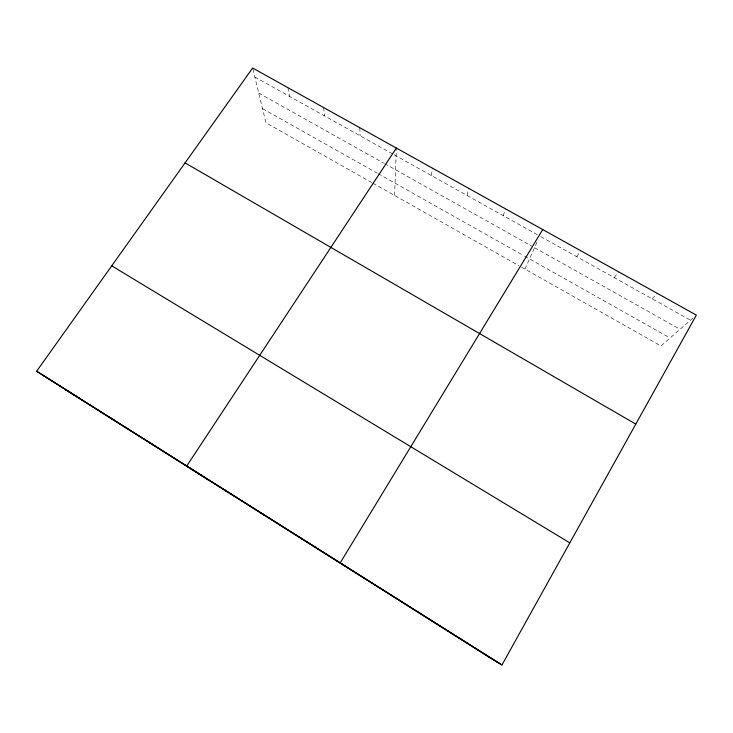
<?xml version="1.0" encoding="UTF-8"?>
<svg xmlns="http://www.w3.org/2000/svg" width="733" height="733" viewBox="0 0 733 733"><rect width="100%" height="100%" fill="white"/><g stroke="black" fill="none" stroke-linecap="round" stroke-linejoin="round"><path stroke-width="0.55" stroke-dasharray="3.67 2.75" d="M394.592 195.464L396.342 149.184M431.389 175.563L432.314 168.077M467.104 195.491L468.68 188.335M503.241 215.667L505.486 208.832M524.91 269.075L537.619 240.91M576.807 256.724L580.435 250.567M614.254 277.633L618.606 271.815M652.15 298.789L657.235 293.337M693.015 318.021L660.964 345.93L520.036 266.326M254.827 77.002L393.09 154.187M394.088 154.736L537.83 234.972M540.798 236.631L690.513 320.202M258.731 93.073L383.634 163.083M384.623 163.642L531.617 246.041M534.559 247.69L680.096 329.264M262.506 108.612L377.22 173.171M378.21 173.73L523.646 255.588M524.626 256.138L670.072 337.995M371.814 182.599L265.951 122.796L252.894 69.021M372.804 183.158L519.065 265.777M287.941 87.676L289.517 96.371M323.647 107.568L324.627 115.961M359.793 127.698L360.141 135.788"/><path stroke-width="1.1" d="M487.216 656.053L501.949 664.968L696.35 315.117L252.647 68.032L36.65 371.237L79.164 398.129M542.741 229.566L340.204 562.871L344.849 566.169M396.379 148.066L186.75 465.996L208.923 480.353M419.203 612.797L420 613.237M185.073 162.891L635.786 424.105M459.087 637.976L460.7 638.929M111.737 265.841L569.798 542.869M36.65 371.237L501.949 664.968M43.009 375.314L499.494 663.493M65.264 389.571L490.982 658.335M110.72 417.993L115.777 421.246M148.487 441.834L152.858 444.656M224.371 489.745L227.349 491.678M262.487 513.806L264.741 515.29M301.089 538.178L302.619 539.195"/></g></svg>
